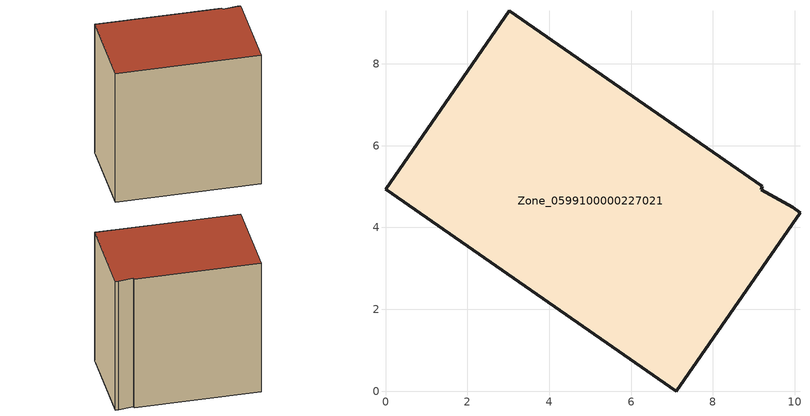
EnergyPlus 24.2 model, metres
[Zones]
Zone_0599100000227021
 floor ground (C_G): 3.02,9.29 9.21,5 9.19,4.92 9.95,4.49 10.13,4.37 7.11,0 0,4.93 z0
 wall outside (C_F): 7.11,0 10.13,4.37 9.95,4.49 9.19,4.92 9.21,5 3.02,9.29 0,4.93 7.11,0 z0:8.89
 roof outside (C_R): 9.21,5 3.02,9.29 0,4.93 7.11,0 10.13,4.37 9.95,4.49 9.19,4.92 z8.89
[BUILDING]
Pand.0599100000227021: North Axis=0; Terrain=City; Loads Convergence Tolerance Value=0.04; Temperature Convergence Tolerance Value=0.4; Solar Distribution=FullExterior; Maximum Number of Warmup Days=25; Minimum Number of Warmup Days=1
[Site:Location]
Rotterdam.The.Hague.AP_ZH_NLD Design_Conditions: Latitude=51.96; Longitude=4.45; Time Zone=1; Elevation=-4.5
[SITE:GROUNDTEMPERATURE:BUILDINGSURFACE]
18, 18, 18, 18, 18, 18, 18, 18, 18, 18, 18, 18
[MATERIAL] Thermal Absorptance=0.9; Solar Absorptance=0.7; Visible Absorptance=0.7
Name | Roughness | Thickness | Conductivity | Density | Specific Heat
G.TC.1946 | MediumSmooth | 0.15 | 1 | 540 | 1210
F.TC.1946 | Rough | 0.3 | 0.857143 | 1920 | 840
R.TC.1946 | MediumRough | 0.2 | 0.909091 | 1500 | 1000
[CONSTRUCTION]
C_G: G.TC.1946
C_F: F.TC.1946
C_R: R.TC.1946
[ZONE]
Zone_0599100000227021: Type=1; Multiplier=1; Ceiling Height=Autocalculate; Volume=Autocalculate; Floor Area=autocalculate; Part of Total Floor Area=Yes
[ZONEINFILTRATION:DESIGNFLOWRATE]
Infil_Zone_0599100000227021: Zone or ZoneList or Space or SpaceList=Zone_0599100000227021; Schedule=AlwaysOn; Design Flow Rate Calculation Method=Flow/Area; Flow Rate per Floor Area=0.003; Constant Term Coefficient=1; Temperature Term Coefficient=0; Velocity Term Coefficient=0; Velocity Squared Term Coefficient=0
[HVACTEMPLATE:ZONE:IDEALLOADSAIRSYSTEM]
Zone_0599100000227021: Maximum Heating Supply Air Temperature=50; Minimum Cooling Supply Air Temperature=13; Maximum Heating Supply Air Humidity Ratio=0.0156; Minimum Cooling Supply Air Humidity Ratio=0.0077; Heating Limit=NoLimit; Cooling Limit=NoLimit; Dehumidification Control Type=ConstantSensibleHeatRatio; Cooling Sensible Heat Ratio=0.7; Dehumidification Setpoint=60; Humidification Control Type=None; Humidification Setpoint=30; Outdoor Air Method=None; Outdoor Air Flow Rate per Person=0.00944; Outdoor Air Flow Rate per Zone Floor Area=0; Outdoor Air Flow Rate per Zone=0; Demand Controlled Ventilation Type=None; Outdoor Air Economizer Type=NoEconomizer; Heat Recovery Type=None; Sensible Heat Recovery Effectiveness=0.7; Latent Heat Recovery Effectiveness=0.65
[ZONECONTROL:THERMOSTAT]
ThermostatControl_Zone_0599100000227021: Zone or ZoneList=Zone_0599100000227021; Control Type Schedule=DualSetpointControlType; Control 1=Thermostat_Zone_0599100000227021; Temperature Difference Between Cutout And Setpoint=0
[THERMOSTATSETPOINT:DUALSETPOINT]
Thermostat_Zone_0599100000227021: Heating Setpoint Temperature Schedule=HeatingSetpoint_Zone_0599100000227021; Cooling Setpoint Temperature Schedule=CoolingSetpoint_Zone_0599100000227021
[SCHEDULE:COMPACT]
HeatingSetpoint_Zone_0599100000227021: Through: 12/31, For: AllDays, Until: 24:00, 21
CoolingSetpoint_Zone_0599100000227021: Through: 12/31, For: AllDays, Until: 24:00, 24
DualSetpointControlType: Through: 12/31, For: AllDays, Until: 24:00, 4
AlwaysOn: Through: 12/31, For: AllDays, Until: 24:00, 1
